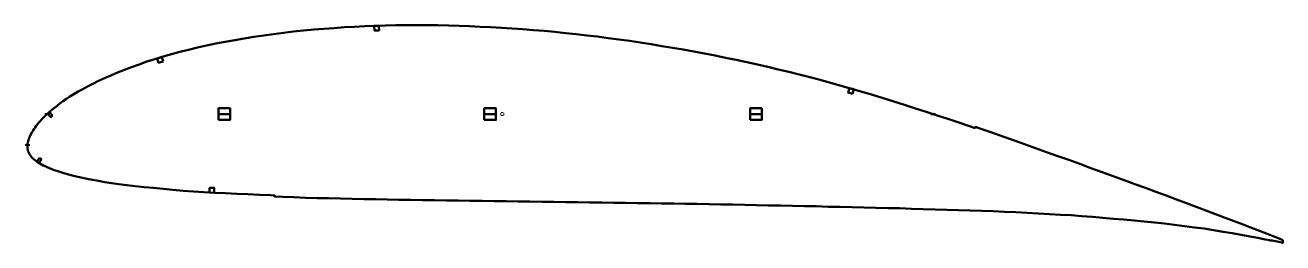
# Model space of a CAD drawing. Header units: metres. Extents: x -4 to 1074, y -110 to 76.
import ezdxf

# ---------------------------------------------------------------- set-up
doc = ezdxf.new("R2010")
doc.units = ezdxf.units.M
doc.layers.add('Layer', color=1, linetype='Continuous', lineweight=50)

msp = doc.modelspace()

# ---------------------------------------------------------------- linework, layer by layer
at = {"layer": 'Layer'}
for p, q in [((17.1, 0), (13.1, 0)), ((172.3, 0), (161.3, 0)), ((400, 0), (389, 0)), ((404, 0), (403.5, 0)), ((405, 1), (405, 1.5)), ((406, 0), (406.5, 0)), ((405, -1), (405, -1.5)), ((627.7, 0), (616.7, 0)), ((772, 0), (776, 0)), ((0.3, -26.5), (-3.7, -26.2)), ((684.7, -79.2), (688.7, -79.5)), ((999.3, -79.4), (999.1, -79.9)), ((994.7, -96.1), (994.6, -96.6)), ((1036.7, -93.6), (1036.5, -94.1)), ((1034.2, -102.3), (1034.1, -102.8)), ((1053.9, -105.9), (1053.8, -106.4)), ((1055.4, -100.8), (1055.2, -101.2)), ((1062.2, -108.2), (1066.2, -108.5))]:
    msp.add_line(p, q, dxfattribs=at)
msp.add_lwpolyline([(1073.6, -107.9), (1070.3, -106.6), (1065.2, -104.6), (1059.6, -102.4), (1053.5, -100), (1046.8, -97.5), (1039.6, -94.7), (1032, -91.8), (1024.1, -88.8), (1015.9, -85.7), (1007.7, -82.6), (999.4, -79.5), (990.9, -76.3), (982.4, -73.1), (973.7, -69.8), (964.9, -66.6), (955.9, -63.3), (946.8, -59.9), (937.5, -56.5), (928.1, -53.1), (918.7, -49.6), (909.2, -46.2), (899.7, -42.7), (890.2, -39.3), (880.7, -35.9), (871.2, -32.5), (861.8, -29.1), (852.3, -25.7), (842.9, -22.4), (833.6, -19.1), (824.2, -15.8), (814.9, -12.6), (810.2, -11), (809.9, -12), (805.2, -10.4), (795.9, -7.3), (786.6, -4.2), (777.4, -1.1), (768.1, 1.9), (758.8, 4.9), (749.6, 7.9), (740.4, 10.8), (731.3, 13.6), (722.2, 16.4), (713.2, 19.1), (704.2, 21.7), (695.2, 24.3), (686.2, 26.8), (677.2, 29.3), (668.3, 31.6), (659.4, 33.9), (650.4, 36.2), (641.4, 38.3), (632.5, 40.5), (623.5, 42.5), (614.4, 44.5), (605.4, 46.4), (596.3, 48.3), (587.3, 50.1), (578.2, 51.9), (569.1, 53.6), (559.9, 55.2), (550.8, 56.8), (541.6, 58.3), (532.4, 59.8), (523.2, 61.2), (514.1, 62.6), (504.9, 63.9), (495.8, 65.1), (486.6, 66.3), (477.5, 67.4), (468.3, 68.4), (459.2, 69.4), (450.1, 70.3), (440.9, 71.2), (431.8, 71.9), (422.7, 72.7), (413.5, 73.3), (404.4, 73.9), (395.2, 74.4), (386.1, 74.8), (377, 75.2), (367.9, 75.5), (358.8, 75.8), (349.7, 76), (340.6, 76.1), (331.6, 76.1), (322.7, 76.1), (313.7, 76), (304.9, 75.9), (296.1, 75.6), (287.2, 75.2), (278.4, 74.8), (269.7, 74.3), (260.9, 73.7), (252.2, 73), (243.5, 72.3), (234.8, 71.5), (226.2, 70.6), (217.6, 69.6), (209.1, 68.5), (200.7, 67.3), (192.3, 66.1), (184, 64.8), (175.8, 63.3), (167.6, 61.8), (159.6, 60.3), (151.7, 58.6), (143.9, 56.9), (136.3, 55.1), (128.8, 53.2), (121.5, 51.3), (114.4, 49.2), (107.4, 47.1), (100.5, 44.9), (93.9, 42.6), (87.5, 40.3), (81.3, 37.9), (75.3, 35.5), (69.6, 33.1), (64.2, 30.7), (59.1, 28.4), (54.3, 26), (49.8, 23.7), (45.6, 21.4), (41.7, 19.2), (38.1, 17.1), (34.7, 15), (31.6, 13), (28.7, 11), (26, 9.1), (23.6, 7.2), (21.3, 5.4), (19.1, 3.6), (17.2, 1.9), (15.3, 0.3), (13.7, -1.3), (12.1, -2.9), (10.6, -4.4), (9.3, -5.9), (8, -7.3), (6.9, -8.7), (5.8, -10.1), (4.8, -11.4), (3.9, -12.7), (3.1, -14), (2.3, -15.2), (1.6, -16.4), (1, -17.7), (0.4, -18.9), (-0.1, -20), (-0.5, -21.1), (-0.9, -22.2), (-1.2, -23.3), (-1.4, -24.3), (-1.6, -25.4), (-1.7, -26.4), (-1.8, -27.4), (-1.8, -28.4), (-1.7, -29.4), (-1.5, -30.4), (-1.3, -31.4), (-0.9, -32.4), (-0.5, -33.3), (0, -34.3), (0.6, -35.3), (1.3, -36.2), (2.1, -37.2), (3, -38.1), (4, -39), (5.1, -39.8), (6.2, -40.7), (7.4, -41.5), (8.8, -42.3), (10.2, -43.1), (11.8, -43.9), (13.4, -44.7), (15.2, -45.5), (17.1, -46.3), (19.1, -47.1), (21.2, -47.9), (23.5, -48.7), (25.9, -49.5), (28.6, -50.3), (31.4, -51.2), (34.5, -52), (37.8, -52.9), (41.4, -53.7), (45.3, -54.6), (49.5, -55.5), (54.1, -56.4), (59.1, -57.3), (64.5, -58.2), (70.3, -59.1), (76.6, -60), (83.4, -60.8), (90.5, -61.7), (98.1, -62.5), (106.1, -63.3), (114.4, -64.1), (122.9, -64.9), (131.6, -65.6), (140.4, -66.2), (149.4, -66.8), (158.6, -67.3), (168, -67.8), (177.5, -68.3), (187.1, -68.7), (196.9, -69.1), (206.7, -69.5), (210, -69.6), (210, -70.6), (216.6, -70.9), (226.5, -71.2), (236.4, -71.6), (246.3, -71.9), (256.3, -72.1), (266.3, -72.4), (276.3, -72.6), (286.3, -72.8), (296.3, -73), (306.4, -73.2), (316.4, -73.4), (326.6, -73.5), (336.7, -73.6), (346.9, -73.8), (357.1, -74), (367.3, -74.1), (377.5, -74.2), (387.8, -74.4), (398, -74.5), (408.2, -74.7), (418.5, -74.8), (428.7, -75), (439, -75.1), (449.2, -75.2), (459.4, -75.4), (469.7, -75.5), (479.9, -75.7), (490.2, -75.8), (500.4, -75.9), (510.7, -76.1), (520.9, -76.2), (531.1, -76.3), (541.3, -76.5), (551.5, -76.6), (561.7, -76.8), (571.9, -76.9), (582.1, -77.1), (592.3, -77.3), (602.5, -77.5), (612.7, -77.7), (622.8, -77.9), (633.1, -78.2), (643.3, -78.4), (653.5, -78.6), (663.7, -78.8), (673.9, -79), (684.2, -79.3), (694.4, -79.5), (704.6, -79.7), (714.8, -80), (725, -80.2), (735.1, -80.5), (745.2, -80.7), (755.4, -81), (765.5, -81.3), (775.7, -81.6), (785.7, -81.9), (795.7, -82.2), (805.7, -82.5), (815.6, -82.9), (825.4, -83.2), (835.2, -83.6), (844.9, -84.1), (854.5, -84.6), (864, -85.1), (873.6, -85.6), (883, -86.2), (892.3, -86.7), (901.4, -87.4), (910.5, -88.1), (919.5, -88.8), (928.5, -89.6), (937.3, -90.3), (946.1, -91.2), (954.9, -92.1), (963.6, -92.9), (972.2, -93.8), (980.7, -94.8), (989.3, -95.9), (997.8, -97), (1006.1, -98.1), (1014.2, -99.4), (1022.3, -100.7), (1030.2, -102.1), (1037.9, -103.4), (1045.2, -104.7), (1052.1, -106), (1058.5, -107.3), (1064.5, -108.4), (1070.1, -109.5), (1073.5, -110.3)], close=True, dxfattribs=at)
for points in [[(299.4, 71.7), (295.4, 71.6), (295.2, 75.6), (299.2, 75.7), (299.4, 71.7)], [(114.5, 45.1), (110.6, 43.9), (109.5, 47.7), (113.3, 48.9), (114.5, 45.1)], [(705, 17.3), (701.2, 18.4), (702.3, 22.3), (706.2, 21.2), (705, 17.3)], [(19.7, -1.2), (18.2, -2.6), (15.5, 0.4), (17, 1.7), (19.7, -1.2)], [(161.8, -5), (161.8, 5), (171.8, 5), (171.8, -5), (161.8, -5)], [(389.5, -5), (389.5, 5), (399.5, 5), (399.5, -5), (389.5, -5)], [(617.2, -5), (617.2, 5), (627.2, 5), (627.2, -5), (617.2, -5)], [(8.6, -37.5), (10.2, -38.6), (8, -41.9), (6.4, -40.8), (8.6, -37.5)], [(154.3, -63.1), (158.3, -63.3), (158.1, -67.3), (154.1, -67.1), (154.3, -63.1)]]:
    msp.add_lwpolyline(points, dxfattribs=at)

doc.saveas('drawing.dxf')
